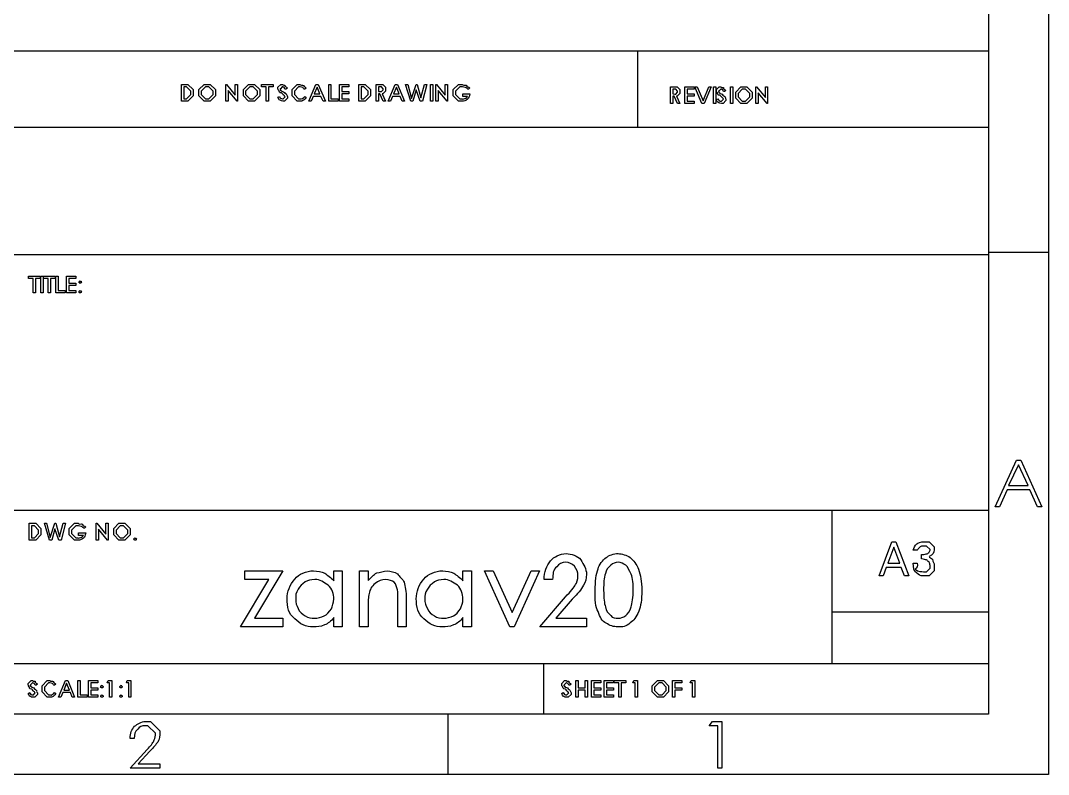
# Model space of a CAD drawing. Header units: millimetres. Extents: x 15 to 415, y 5 to 292.
# Drawn here: x 329.4 to 415, y 5 to 67.7 of the extents above; entities that cross this region are included whole.
import ezdxf

# ---------------------------------------------------------------- set-up
doc = ezdxf.new("R2010")
doc.units = ezdxf.units.MM
doc.layers.get('0').update_dxf_attribs({"linetype": 'CONTINUOUS'})

msp = doc.modelspace()

# ---------------------------------------------------------------- linework, layer by layer
at = {"color": 254}
for p, q in [((414.973, 291.994), (414.973, 4.9747)), ((409.998, 286.985), (409.998, 9.9839)), ((229.975, 65.2279), (409.998, 65.2279)), ((380.788, 58.8437), (380.788, 65.2279)), ((409.998, 58.8437), (328.789, 58.8437)), ((409.998, 48.2244), (229.975, 48.2244)), ((409.998, 48.471), (414.973, 48.471)), ((284.585, 26.9875), (409.998, 26.9875)), ((396.981, 14.2172), (396.981, 26.9875)), ((409.998, 18.485), (396.981, 18.485)), ((229.975, 14.2172), (409.998, 14.2172)), ((372.992, 9.9839), (372.992, 14.2172)), ((409.998, 9.9839), (19.9678, 9.9839)), ((364.984, 9.9839), (364.984, 4.9747)), ((414.973, 4.9747), (14.9931, 4.9747))]:
    msp.add_line(p, q, dxfattribs=at)
at = {"color": 0}
for p, q in [((342.816, 61.0306), (342.816, 62.4307)), ((342.816, 62.4307), (343.053, 62.4307)), ((343.075, 62.2268), (343.009, 62.2268)), ((343.009, 62.2268), (343.009, 61.2292)), ((343.053, 62.4307), (343.362, 62.4307)), ((343.246, 62.2268), (343.075, 62.2268)), ((343.598, 61.8684), (343.246, 62.2268)), ((343.362, 62.4307), (343.791, 61.9898)), ((343.598, 61.7142), (343.598, 61.8684)), ((343.598, 61.5872), (343.598, 61.7142)), ((343.791, 61.9898), (343.791, 61.7086)), ((343.791, 61.7086), (343.791, 61.4715)), ((344.274, 61.9898), (344.704, 62.4307)), ((344.274, 61.7252), (344.274, 61.9898)), ((344.274, 61.4715), (344.274, 61.7252)), ((344.819, 62.2268), (344.467, 61.8684)), ((344.467, 61.8684), (344.467, 61.7252)), ((344.467, 61.7252), (344.467, 61.5872)), ((344.704, 62.4307), (344.946, 62.4307)), ((344.952, 62.2268), (344.819, 62.2268)), ((344.946, 62.4307), (345.211, 62.4307)), ((345.095, 62.2268), (344.952, 62.2268)), ((345.448, 61.8684), (345.095, 62.2268)), ((345.211, 62.4307), (345.641, 61.9898)), ((345.448, 61.7305), (345.448, 61.8684)), ((345.448, 61.5872), (345.448, 61.7305)), ((345.641, 61.9898), (345.641, 61.7305)), ((345.641, 61.7305), (345.641, 61.4715)), ((346.52, 61.0306), (346.52, 62.4307)), ((346.52, 62.4307), (346.559, 62.4307)), ((346.559, 62.4307), (347.303, 61.5213)), ((347.452, 61.0306), (346.713, 61.9291)), ((346.713, 61.9291), (346.713, 61.0306)), ((347.303, 61.5213), (347.303, 62.4307)), ((347.303, 62.4307), (347.496, 62.4307)), ((347.496, 62.4307), (347.496, 61.0306)), ((347.971, 61.9898), (348.401, 62.4307)), ((347.971, 61.7252), (347.971, 61.9898)), ((347.971, 61.4715), (347.971, 61.7252)), ((348.517, 62.2268), (348.164, 61.8684)), ((348.164, 61.8684), (348.164, 61.7252)), ((348.164, 61.7252), (348.164, 61.5872)), ((348.401, 62.4307), (348.644, 62.4307)), ((348.649, 62.2268), (348.517, 62.2268)), ((348.644, 62.4307), (348.908, 62.4307)), ((348.792, 62.2268), (348.649, 62.2268)), ((349.145, 61.8684), (348.792, 62.2268)), ((348.908, 62.4307), (349.338, 61.9898)), ((349.145, 61.7305), (349.145, 61.8684)), ((349.145, 61.5872), (349.145, 61.7305)), ((349.338, 61.9898), (349.338, 61.7305)), ((349.338, 61.7305), (349.338, 61.4715)), ((349.476, 62.2268), (349.476, 62.4307)), ((349.476, 62.4307), (350.457, 62.4307)), ((349.867, 62.2268), (349.476, 62.2268)), ((349.867, 61.0306), (349.867, 62.2268)), ((350.457, 62.2268), (350.066, 62.2268)), ((350.066, 62.2268), (350.066, 61.0306)), ((350.457, 62.4307), (350.457, 62.2268)), ((350.854, 62.188), (351.091, 62.4307)), ((350.854, 62.1164), (350.854, 62.188)), ((351.207, 62.2268), (351.052, 62.067)), ((351.052, 62.067), (351.052, 62.078)), ((351.091, 62.4307), (351.229, 62.4307)), ((351.251, 62.2268), (351.207, 62.2268)), ((351.637, 62.1164), (351.521, 62.0282)), ((352.028, 61.9898), (352.458, 62.4307)), ((352.028, 61.7361), (352.028, 61.9898)), ((352.028, 61.4715), (352.028, 61.7361)), ((352.574, 62.2268), (352.221, 61.8684)), ((352.221, 61.8684), (352.221, 61.7305)), ((352.221, 61.7305), (352.221, 61.5872)), ((352.458, 62.4307), (352.673, 62.4307)), ((352.701, 62.2268), (352.574, 62.2268)), ((353.201, 62.1111), (353.092, 62.0282)), ((353.201, 62.1111), (353.201, 62.1111)), ((353.423, 61.0306), (354.013, 62.4307)), ((354.108, 62.1993), (353.871, 61.6313)), ((353.871, 61.6313), (354.351, 61.6313)), ((354.013, 62.4307), (354.207, 62.4307)), ((354.351, 61.6313), (354.108, 62.1993)), ((354.207, 62.4307), (354.796, 61.0306)), ((355.074, 62.4307), (355.265, 62.4307)), ((355.074, 61.0306), (355.074, 62.4307)), ((355.265, 62.4307), (355.265, 61.2292)), ((355.977, 62.4307), (356.761, 62.4307)), ((355.977, 61.0306), (355.977, 62.4307)), ((356.761, 62.2268), (356.171, 62.2268)), ((356.171, 62.2268), (356.171, 61.83)), ((356.171, 61.83), (356.761, 61.83)), ((356.761, 61.6313), (356.171, 61.6313)), ((356.171, 61.6313), (356.171, 61.2292)), ((356.761, 62.4307), (356.761, 62.2268)), ((356.761, 61.83), (356.761, 61.6313)), ((357.572, 61.0306), (357.572, 62.4307)), ((357.572, 62.4307), (357.808, 62.4307)), ((357.83, 62.2268), (357.766, 62.2268)), ((357.766, 62.2268), (357.766, 61.2292)), ((357.808, 62.4307), (358.119, 62.4307)), ((358.002, 62.2268), (357.83, 62.2268)), ((358.355, 61.8684), (358.002, 62.2268)), ((358.119, 62.4307), (358.549, 61.9898)), ((358.355, 61.7142), (358.355, 61.8684)), ((358.355, 61.5872), (358.355, 61.7142)), ((358.549, 61.9898), (358.549, 61.7086)), ((358.549, 61.7086), (358.549, 61.4715)), ((359.029, 62.4307), (359.279, 62.4307)), ((359.029, 61.0306), (359.029, 62.4307)), ((359.223, 62.2268), (359.223, 61.83)), ((359.382, 62.2268), (359.223, 62.2268)), ((359.223, 61.83), (359.382, 61.8243)), ((359.322, 61.6313), (359.223, 61.6313)), ((359.223, 61.6313), (359.223, 61.0306)), ((359.279, 62.4307), (359.576, 62.4307)), ((359.615, 61.0306), (359.322, 61.6313)), ((359.459, 62.2268), (359.382, 62.2268)), ((359.382, 61.8243), (359.459, 61.8243)), ((359.615, 62.067), (359.459, 62.2268)), ((359.459, 61.8243), (359.615, 61.9841)), ((359.576, 61.6313), (359.516, 61.6313)), ((359.516, 61.6313), (359.812, 61.0306)), ((359.576, 62.4307), (359.812, 62.188)), ((359.812, 61.8684), (359.576, 61.6313)), ((359.615, 62.0339), (359.615, 62.067)), ((359.615, 61.9841), (359.615, 62.0339)), ((359.812, 62.188), (359.812, 62.0339)), ((359.812, 62.0339), (359.812, 61.8684)), ((360.02, 61.0306), (360.609, 62.4307)), ((360.705, 62.1993), (360.468, 61.6313)), ((360.468, 61.6313), (360.948, 61.6313)), ((360.609, 62.4307), (360.803, 62.4307)), ((360.948, 61.6313), (360.705, 62.1993)), ((360.803, 62.4307), (361.393, 61.0306)), ((361.47, 62.4307), (361.671, 62.4307)), ((361.897, 61.0306), (361.47, 62.4307)), ((361.671, 62.4307), (361.964, 61.2401)), ((361.964, 61.2401), (362.342, 62.4307)), ((362.352, 61.9732), (362.088, 61.0306)), ((362.342, 62.4307), (362.437, 62.4307)), ((362.68, 61.0306), (362.352, 61.9732)), ((362.437, 62.4307), (362.744, 61.3061)), ((362.744, 61.3061), (363.037, 62.4307)), ((363.234, 62.4307), (362.871, 61.0306)), ((363.037, 62.4307), (363.234, 62.4307)), ((363.552, 62.4307), (363.746, 62.4307)), ((363.552, 61.0306), (363.552, 62.4307)), ((363.746, 62.4307), (363.746, 61.0306)), ((363.996, 61.0306), (363.996, 62.4307)), ((363.996, 62.4307), (364.035, 62.4307)), ((364.035, 62.4307), (364.779, 61.5213)), ((364.927, 61.0306), (364.187, 61.9291)), ((364.187, 61.9291), (364.187, 61.0306)), ((364.779, 61.5213), (364.779, 62.4307)), ((364.779, 62.4307), (364.97, 62.4307)), ((364.97, 62.4307), (364.97, 61.0306)), ((365.446, 61.9898), (365.876, 62.4307)), ((365.446, 61.7305), (365.446, 61.9898)), ((365.446, 61.4715), (365.446, 61.7305)), ((365.993, 62.2268), (365.64, 61.8684)), ((365.64, 61.8684), (365.64, 61.7361)), ((365.64, 61.7361), (365.64, 61.5872)), ((365.876, 62.4307), (366.19, 62.4307)), ((366.219, 62.2268), (365.993, 62.2268)), ((366.229, 61.4274), (366.229, 61.6313)), ((366.229, 61.6313), (366.815, 61.6313)), ((366.815, 62.133), (366.709, 62.0282)), ((366.815, 62.133), (366.815, 62.133)), ((383.522, 62.2321), (383.769, 62.2321)), ((383.522, 60.8323), (383.522, 62.2321)), ((383.716, 62.0282), (383.716, 61.6313)), ((383.879, 62.0282), (383.716, 62.0282)), ((383.716, 61.6313), (383.875, 61.626)), ((383.769, 62.2321), (384.069, 62.2321)), ((383.875, 61.626), (383.953, 61.626)), ((383.953, 62.0282), (383.879, 62.0282)), ((384.104, 61.8684), (383.953, 62.0282)), ((383.953, 61.626), (384.104, 61.7859)), ((384.069, 62.2321), (384.298, 61.9898)), ((384.298, 61.6701), (384.069, 61.4331)), ((384.104, 61.8352), (384.104, 61.8684)), ((384.104, 61.7859), (384.104, 61.8352)), ((384.298, 61.9898), (384.298, 61.8352)), ((384.298, 61.8352), (384.298, 61.6701)), ((384.701, 62.2321), (385.477, 62.2321)), ((384.701, 60.8323), (384.701, 62.2321)), ((385.477, 62.0282), (384.895, 62.0282)), ((384.895, 62.0282), (384.895, 61.6313)), ((384.895, 61.6313), (385.477, 61.6313)), ((385.477, 62.2321), (385.477, 62.0282)), ((385.477, 61.6313), (385.477, 61.4331)), ((385.547, 62.2321), (385.741, 62.2321)), ((386.133, 60.8323), (385.547, 62.2321)), ((385.741, 62.2321), (386.225, 61.0528)), ((386.225, 61.0528), (386.715, 62.2321)), ((386.902, 62.2321), (386.323, 60.8323)), ((386.715, 62.2321), (386.902, 62.2321)), ((387.103, 62.2321), (387.297, 62.2321)), ((387.103, 60.8323), (387.103, 62.2321)), ((387.297, 62.2321), (387.297, 60.8323)), ((387.35, 61.9898), (387.579, 62.2321)), ((387.35, 61.9181), (387.35, 61.9898)), ((387.696, 62.0282), (387.541, 61.8684)), ((387.541, 61.8684), (387.541, 61.8793)), ((387.579, 62.2321), (387.724, 62.2321)), ((387.742, 62.0282), (387.696, 62.0282)), ((388.126, 61.9181), (388.01, 61.83)), ((388.511, 62.2321), (388.701, 62.2321)), ((388.511, 60.8323), (388.511, 62.2321)), ((388.701, 62.2321), (388.701, 60.8323)), ((388.948, 61.7911), (389.378, 62.2321)), ((388.948, 61.5266), (388.948, 61.7911)), ((389.491, 62.0282), (389.139, 61.6701)), ((389.139, 61.6701), (389.139, 61.5266)), ((389.378, 62.2321), (389.618, 62.2321)), ((389.625, 62.0282), (389.491, 62.0282)), ((389.618, 62.2321), (389.879, 62.2321)), ((389.763, 62.0282), (389.625, 62.0282)), ((390.109, 61.6701), (389.763, 62.0282)), ((389.879, 62.2321), (390.303, 61.7911)), ((390.109, 61.5322), (390.109, 61.6701)), ((390.303, 61.7911), (390.303, 61.5322)), ((390.634, 60.8323), (390.634, 62.2321)), ((390.634, 62.2321), (390.673, 62.2321)), ((390.673, 62.2321), (391.414, 61.3227)), ((391.562, 60.8323), (390.828, 61.7305)), ((390.828, 61.7305), (390.828, 60.8323)), ((391.414, 61.3227), (391.414, 62.2321)), ((391.414, 62.2321), (391.605, 62.2321)), ((391.605, 62.2321), (391.605, 60.8323)), ((343.185, 61.0306), (342.816, 61.0306)), ((343.009, 61.2292), (343.113, 61.2292)), ((343.113, 61.2292), (343.246, 61.2292)), ((343.362, 61.0306), (343.185, 61.0306)), ((343.246, 61.2292), (343.598, 61.5872)), ((343.791, 61.4715), (343.362, 61.0306)), ((344.704, 61.0306), (344.274, 61.4715)), ((344.467, 61.5872), (344.819, 61.2292)), ((344.957, 61.0306), (344.704, 61.0306)), ((344.819, 61.2292), (344.952, 61.2292)), ((344.952, 61.2292), (345.095, 61.2292)), ((345.211, 61.0306), (344.957, 61.0306)), ((345.095, 61.2292), (345.448, 61.5872)), ((345.641, 61.4715), (345.211, 61.0306)), ((346.713, 61.0306), (346.52, 61.0306)), ((347.496, 61.0306), (347.452, 61.0306)), ((348.401, 61.0306), (347.971, 61.4715)), ((348.164, 61.5872), (348.517, 61.2292)), ((348.655, 61.0306), (348.401, 61.0306)), ((348.517, 61.2292), (348.649, 61.2292)), ((348.649, 61.2292), (348.792, 61.2292)), ((348.908, 61.0306), (348.655, 61.0306)), ((348.792, 61.2292), (349.145, 61.5872)), ((349.338, 61.4715), (348.908, 61.0306)), ((350.066, 61.0306), (349.867, 61.0306)), ((350.854, 61.3558), (350.975, 61.4274)), ((350.854, 61.3558), (350.854, 61.3558)), ((351.223, 61.2292), (351.284, 61.2292)), ((351.4, 61.0306), (351.257, 61.0306)), ((351.284, 61.2292), (351.444, 61.389)), ((351.637, 61.2733), (351.4, 61.0306)), ((351.444, 61.389), (351.444, 61.3943)), ((351.637, 61.389), (351.637, 61.2733)), ((352.458, 61.0306), (352.028, 61.4715)), ((352.221, 61.5872), (352.574, 61.2292)), ((352.679, 61.0306), (352.458, 61.0306)), ((352.574, 61.2292), (352.706, 61.2292)), ((353.092, 61.4274), (353.201, 61.3449)), ((353.617, 61.0306), (353.423, 61.0306)), ((353.783, 61.4274), (353.617, 61.0306)), ((354.432, 61.4274), (353.783, 61.4274)), ((354.605, 61.0306), (354.432, 61.4274)), ((354.796, 61.0306), (354.605, 61.0306)), ((355.858, 61.0306), (355.074, 61.0306)), ((355.265, 61.2292), (355.858, 61.2292)), ((355.858, 61.2292), (355.858, 61.0306)), ((356.761, 61.0306), (355.977, 61.0306)), ((356.171, 61.2292), (356.761, 61.2292)), ((356.761, 61.2292), (356.761, 61.0306)), ((357.942, 61.0306), (357.572, 61.0306)), ((357.766, 61.2292), (357.868, 61.2292)), ((357.868, 61.2292), (358.002, 61.2292)), ((358.119, 61.0306), (357.942, 61.0306)), ((358.002, 61.2292), (358.355, 61.5872)), ((358.549, 61.4715), (358.119, 61.0306)), ((359.223, 61.0306), (359.029, 61.0306)), ((359.812, 61.0306), (359.615, 61.0306)), ((360.214, 61.0306), (360.02, 61.0306)), ((360.38, 61.4274), (360.214, 61.0306)), ((361.029, 61.4274), (360.38, 61.4274)), ((361.202, 61.0306), (361.029, 61.4274)), ((361.393, 61.0306), (361.202, 61.0306)), ((362.088, 61.0306), (361.897, 61.0306)), ((362.871, 61.0306), (362.68, 61.0306)), ((363.746, 61.0306), (363.552, 61.0306)), ((364.187, 61.0306), (363.996, 61.0306)), ((364.97, 61.0306), (364.927, 61.0306)), ((365.876, 61.0306), (365.446, 61.4715)), ((365.64, 61.5872), (365.993, 61.2292)), ((366.169, 61.0306), (365.876, 61.0306)), ((365.993, 61.2292), (366.173, 61.2292)), ((366.621, 61.4274), (366.229, 61.4274)), ((383.716, 60.8323), (383.522, 60.8323)), ((383.815, 61.4331), (383.716, 61.4331)), ((383.716, 61.4331), (383.716, 60.8323)), ((384.104, 60.8323), (383.815, 61.4331)), ((384.069, 61.4331), (384.006, 61.4331)), ((384.006, 61.4331), (384.298, 60.8323)), ((384.298, 60.8323), (384.104, 60.8323)), ((385.477, 60.8323), (384.701, 60.8323)), ((385.477, 61.4331), (384.895, 61.4331)), ((384.895, 61.4331), (384.895, 61.0306)), ((384.895, 61.0306), (385.477, 61.0306)), ((385.477, 61.0306), (385.477, 60.8323)), ((386.323, 60.8323), (386.133, 60.8323)), ((387.297, 60.8323), (387.103, 60.8323)), ((387.35, 61.1572), (387.47, 61.2292)), ((387.35, 61.1572), (387.35, 61.1572)), ((387.713, 61.0306), (387.777, 61.0306)), ((387.89, 60.8323), (387.752, 60.8323)), ((387.777, 61.0306), (387.932, 61.1904)), ((388.126, 61.0747), (387.89, 60.8323)), ((387.932, 61.1904), (387.932, 61.196)), ((388.126, 61.1904), (388.126, 61.0747)), ((388.701, 60.8323), (388.511, 60.8323)), ((388.948, 61.2733), (388.948, 61.5266)), ((389.378, 60.8323), (388.948, 61.2733)), ((389.139, 61.5266), (389.139, 61.389)), ((389.139, 61.389), (389.491, 61.0306)), ((389.629, 60.8323), (389.378, 60.8323)), ((389.491, 61.0306), (389.625, 61.0306)), ((389.625, 61.0306), (389.763, 61.0306)), ((389.879, 60.8323), (389.629, 60.8323)), ((389.763, 61.0306), (390.109, 61.389)), ((390.303, 61.2733), (389.879, 60.8323)), ((390.109, 61.389), (390.109, 61.5322)), ((390.303, 61.5322), (390.303, 61.2733)), ((390.828, 60.8323), (390.634, 60.8323)), ((391.605, 60.8323), (391.562, 60.8323)), ((330.091, 46.2703), (330.091, 46.4742)), ((330.091, 46.4742), (331.056, 46.4742)), ((330.477, 46.2703), (330.091, 46.2703)), ((330.477, 45.0744), (330.477, 46.2703)), ((331.056, 46.2703), (330.67, 46.2703)), ((330.67, 46.2703), (330.67, 45.0744)), ((331.056, 46.4742), (331.056, 46.2703)), ((331.108, 46.4742), (331.301, 46.4742)), ((331.108, 45.0744), (331.108, 46.4742)), ((331.301, 46.4742), (331.301, 45.0744)), ((331.352, 46.2703), (331.352, 46.4742)), ((331.352, 46.4742), (332.317, 46.4742)), ((331.738, 46.2703), (331.352, 46.2703)), ((331.738, 45.0744), (331.738, 46.2703)), ((332.317, 46.2703), (331.931, 46.2703)), ((331.931, 46.2703), (331.931, 45.0744)), ((332.317, 46.4742), (332.317, 46.2703)), ((332.369, 46.4742), (332.562, 46.4742)), ((332.369, 45.0744), (332.369, 46.4742)), ((332.562, 46.4742), (332.562, 45.2727)), ((333.262, 46.4742), (334.034, 46.4742)), ((333.262, 45.0744), (333.262, 46.4742)), ((334.034, 46.2703), (333.455, 46.2703)), ((333.455, 46.2703), (333.455, 45.8735)), ((334.034, 46.4742), (334.034, 46.2703)), ((333.455, 45.8735), (334.034, 45.8735)), ((334.034, 45.6752), (333.455, 45.6752)), ((333.455, 45.6752), (333.455, 45.2727)), ((334.034, 45.8735), (334.034, 45.6752)), ((334.397, 46.0721), (334.397, 46.0721)), ((330.67, 45.0744), (330.477, 45.0744)), ((331.301, 45.0744), (331.108, 45.0744)), ((331.931, 45.0744), (331.738, 45.0744)), ((333.141, 45.0744), (332.369, 45.0744)), ((332.562, 45.2727), (333.141, 45.2727)), ((333.141, 45.2727), (333.141, 45.0744)), ((334.034, 45.0744), (333.262, 45.0744)), ((333.455, 45.2727), (334.034, 45.2727)), ((334.034, 45.2727), (334.034, 45.0744)), ((334.397, 45.2727), (334.397, 45.2727)), ((410.545, 27.2548), (412.309, 31.1354)), ((412.309, 31.1354), (412.662, 31.1354)), ((412.662, 31.1354), (414.426, 27.2548)), ((412.485, 30.744), (411.653, 29.0187)), ((413.272, 29.0187), (412.485, 30.744)), ((411.54, 28.6659), (410.898, 27.2548)), ((413.431, 28.6659), (411.54, 28.6659)), ((411.653, 29.0187), (413.272, 29.0187)), ((414.073, 27.2548), (413.431, 28.6659)), ((410.898, 27.2548), (410.545, 27.2548)), ((414.426, 27.2548), (414.073, 27.2548)), ((330.146, 24.485), (330.146, 25.8851)), ((330.146, 25.8851), (330.389, 25.8851)), ((330.411, 25.6811), (330.345, 25.6811)), ((330.345, 25.6811), (330.345, 24.6834)), ((330.389, 25.8851), (330.697, 25.8851)), ((330.582, 25.6811), (330.411, 25.6811)), ((330.929, 25.3228), (330.582, 25.6811)), ((330.697, 25.8851), (331.127, 25.4441)), ((331.41, 25.8851), (331.603, 25.8851)), ((331.829, 24.485), (331.41, 25.8851)), ((331.603, 25.8851), (331.9, 24.6944)), ((331.9, 24.6944), (332.275, 25.8851)), ((332.275, 25.8851), (332.375, 25.8851)), ((332.375, 25.8851), (332.683, 24.7606)), ((332.683, 24.7606), (332.975, 25.8851)), ((333.168, 25.8851), (332.81, 24.485)), ((332.975, 25.8851), (333.168, 25.8851)), ((333.483, 25.4441), (333.918, 25.8851)), ((334.034, 25.6811), (333.681, 25.3228)), ((333.918, 25.8851), (334.232, 25.8851)), ((334.26, 25.6811), (334.034, 25.6811)), ((335.732, 24.485), (335.732, 25.8851)), ((335.732, 25.8851), (335.776, 25.8851)), ((335.776, 25.8851), (336.514, 24.9756)), ((336.514, 24.9756), (336.514, 25.8851)), ((336.514, 25.8851), (336.713, 25.8851)), ((336.713, 25.8851), (336.713, 24.485)), ((337.18, 25.4441), (337.615, 25.8851)), ((337.731, 25.6811), (337.378, 25.3228)), ((337.615, 25.8851), (337.858, 25.8851)), ((337.863, 25.6811), (337.731, 25.6811)), ((337.858, 25.8851), (338.122, 25.8851)), ((338.007, 25.6811), (337.863, 25.6811)), ((338.354, 25.3228), (338.007, 25.6811)), ((338.122, 25.8851), (338.552, 25.4441)), ((330.582, 24.6834), (330.929, 25.0417)), ((331.127, 24.926), (330.697, 24.485)), ((330.929, 25.1685), (330.929, 25.3228)), ((330.929, 25.0417), (330.929, 25.1685)), ((331.127, 25.4441), (331.127, 25.163)), ((331.127, 25.163), (331.127, 24.926)), ((332.292, 25.4276), (332.027, 24.485)), ((332.612, 24.485), (332.292, 25.4276)), ((333.483, 25.185), (333.483, 25.4441)), ((333.483, 24.926), (333.483, 25.185)), ((333.918, 24.485), (333.483, 24.926)), ((333.681, 25.3228), (333.681, 25.1906)), ((333.681, 25.1906), (333.681, 25.0417)), ((333.681, 25.0417), (334.034, 24.6834)), ((334.265, 24.8819), (334.265, 25.0858)), ((334.265, 25.0858), (334.855, 25.0858)), ((334.657, 24.8819), (334.265, 24.8819)), ((334.855, 25.5874), (334.745, 25.4827)), ((334.855, 25.5874), (334.855, 25.5874)), ((336.669, 24.485), (335.93, 25.3835)), ((335.93, 25.3835), (335.93, 24.485)), ((337.18, 25.1795), (337.18, 25.4441)), ((337.18, 24.926), (337.18, 25.1795)), ((337.615, 24.485), (337.18, 24.926)), ((337.378, 25.3228), (337.378, 25.1795)), ((337.378, 25.1795), (337.378, 25.0417)), ((337.378, 25.0417), (337.731, 24.6834)), ((338.007, 24.6834), (338.354, 25.0417)), ((338.552, 24.926), (338.122, 24.485)), ((338.354, 25.185), (338.354, 25.3228)), ((338.354, 25.0417), (338.354, 25.185)), ((338.552, 25.4441), (338.552, 25.185)), ((338.552, 25.185), (338.552, 24.926)), ((330.521, 24.485), (330.146, 24.485)), ((330.345, 24.6834), (330.449, 24.6834)), ((330.449, 24.6834), (330.582, 24.6834)), ((330.697, 24.485), (330.521, 24.485)), ((332.027, 24.485), (331.829, 24.485)), ((332.81, 24.485), (332.612, 24.485)), ((334.21, 24.485), (333.918, 24.485)), ((334.034, 24.6834), (334.21, 24.6834)), ((335.93, 24.485), (335.732, 24.485)), ((336.713, 24.485), (336.669, 24.485)), ((337.869, 24.485), (337.615, 24.485)), ((337.731, 24.6834), (337.863, 24.6834)), ((337.863, 24.6834), (338.007, 24.6834)), ((338.122, 24.485), (337.869, 24.485)), ((338.98, 24.6834), (338.98, 24.6834)), ((400.872, 21.4974), (401.93, 24.3527)), ((401.93, 24.3527), (402.283, 24.3527)), ((402.283, 24.3527), (403.341, 21.4974)), ((404.601, 24.3527), (405.049, 24.3527)), ((404.837, 23.9944), (404.601, 23.9944)), ((405.119, 23.7133), (404.837, 23.9944)), ((405.049, 24.3527), (405.472, 23.9227)), ((402.107, 23.8842), (401.616, 22.5668)), ((402.597, 22.5668), (402.107, 23.8842)), ((404.061, 23.6361), (403.708, 23.6361)), ((404.061, 23.6361), (404.061, 23.6361)), ((404.414, 22.9251), (404.414, 23.2833)), ((405.119, 23.6416), (405.119, 23.7133)), ((405.472, 23.9227), (405.472, 23.6692)), ((401.616, 22.5668), (402.597, 22.5668)), ((403.708, 22.5668), (404.061, 22.5668)), ((405.119, 22.1368), (405.119, 22.3904)), ((405.472, 22.3959), (405.472, 21.9274)), ((348.088, 21.9287), (351.263, 21.9287)), ((348.088, 21.2121), (348.088, 21.9287)), ((351.263, 21.9287), (348.91, 17.9765)), ((355.501, 21.0909), (355.501, 21.9287)), ((355.501, 21.9287), (356.207, 21.9287)), ((356.207, 21.9287), (356.207, 17.2599)), ((357.65, 21.9287), (358.355, 21.9287)), ((357.65, 17.2599), (357.65, 21.9287)), ((358.355, 21.9287), (358.355, 21.1129)), ((366.247, 21.0909), (366.247, 21.9287)), ((366.247, 21.9287), (366.952, 21.9287)), ((366.952, 21.9287), (366.952, 17.2599)), ((368.042, 21.9287), (368.759, 21.9287)), ((370.159, 17.2599), (368.042, 21.9287)), ((368.759, 21.9287), (370.336, 18.4506)), ((370.336, 18.4506), (371.912, 21.9287)), ((372.629, 21.9287), (370.512, 17.2599)), ((371.912, 21.9287), (372.629, 21.9287)), ((401.218, 21.4974), (400.872, 21.4974)), ((401.482, 22.2085), (401.218, 21.4974)), ((402.728, 22.2085), (401.482, 22.2085)), ((402.992, 21.4974), (402.728, 22.2085)), ((403.341, 21.4974), (402.992, 21.4974)), ((405.049, 21.4974), (404.573, 21.4974)), ((404.58, 21.8557), (404.837, 21.8557)), ((404.837, 21.8557), (405.119, 22.1368)), ((405.472, 21.9274), (405.049, 21.4974)), ((347.736, 17.2599), (350.089, 21.2121)), ((350.089, 21.2121), (348.088, 21.2121)), ((353.914, 21.2121), (353.914, 21.2121)), ((364.659, 21.2121), (364.659, 21.2121)), ((373.705, 21.2121), (372.999, 21.2121)), ((373.705, 21.2121), (373.705, 21.2121)), ((372.646, 17.2599), (374.781, 19.7514)), ((377.25, 20.3137), (377.25, 20.3137)), ((377.956, 20.3137), (377.956, 20.3137)), ((358.355, 18.8584), (358.355, 17.2599)), ((360.825, 17.2599), (360.825, 19.338)), ((361.53, 19.6026), (361.53, 17.2599)), ((375.338, 19.5695), (373.976, 17.9765)), ((348.91, 17.9765), (351.263, 17.9765)), ((351.263, 17.9765), (351.263, 17.2599)), ((355.501, 17.2599), (355.501, 18.0482)), ((366.247, 17.2599), (366.247, 18.0482)), ((373.976, 17.9765), (376.527, 17.9765)), ((376.527, 17.9765), (376.527, 17.2599)), ((351.263, 17.2599), (347.736, 17.2599)), ((356.207, 17.2599), (355.501, 17.2599)), ((358.355, 17.2599), (357.65, 17.2599)), ((361.53, 17.2599), (360.825, 17.2599)), ((366.952, 17.2599), (366.247, 17.2599)), ((370.512, 17.2599), (370.159, 17.2599)), ((376.527, 17.2599), (372.646, 17.2599)), ((330.073, 12.5567), (330.305, 12.7992)), ((330.073, 12.485), (330.073, 12.5567)), ((330.415, 12.5953), (330.266, 12.4354)), ((330.266, 12.4354), (330.266, 12.4465)), ((330.305, 12.7992), (330.443, 12.7992)), ((330.465, 12.5953), (330.415, 12.5953)), ((330.84, 12.485), (330.724, 12.3968)), ((331.221, 12.3583), (331.64, 12.7992)), ((331.221, 12.1047), (331.221, 12.3583)), ((331.221, 11.8401), (331.221, 12.1047)), ((331.756, 12.5953), (331.414, 12.237)), ((331.414, 12.237), (331.414, 12.0992)), ((331.414, 12.0992), (331.414, 11.9558)), ((331.64, 12.7992), (331.855, 12.7992)), ((331.877, 12.5953), (331.756, 12.5953)), ((332.368, 12.4795), (332.263, 12.3968)), ((332.368, 12.4795), (332.368, 12.4795)), ((332.587, 11.3991), (333.16, 12.7992)), ((333.259, 12.5677), (333.022, 11.9999)), ((333.022, 11.9999), (333.496, 11.9999)), ((333.16, 12.7992), (333.353, 12.7992)), ((333.496, 11.9999), (333.259, 12.5677)), ((333.353, 12.7992), (333.926, 11.3991)), ((334.199, 12.7992), (334.392, 12.7992)), ((334.199, 11.3991), (334.199, 12.7992)), ((334.392, 12.7992), (334.392, 11.5976)), ((335.085, 12.7992), (335.852, 12.7992)), ((335.085, 11.3991), (335.085, 12.7992)), ((335.852, 12.5953), (335.278, 12.5953)), ((335.278, 12.5953), (335.278, 12.1984)), ((335.278, 12.1984), (335.852, 12.1984)), ((335.852, 11.9999), (335.278, 11.9999)), ((335.278, 11.9999), (335.278, 11.5976)), ((335.852, 12.7992), (335.852, 12.5953)), ((335.852, 12.1984), (335.852, 11.9999)), ((336.207, 12.3968), (336.207, 12.3968)), ((336.644, 12.5953), (336.715, 12.7992)), ((336.837, 12.5953), (336.644, 12.5953)), ((336.715, 12.7992), (337.024, 12.7992)), ((336.837, 11.3991), (336.837, 12.5953)), ((337.024, 12.7992), (337.024, 11.3991)), ((337.8, 12.3968), (337.8, 12.3968)), ((338.237, 12.5953), (338.308, 12.7992)), ((338.43, 12.5953), (338.237, 12.5953)), ((338.308, 12.7992), (338.617, 12.7992)), ((338.43, 11.3991), (338.43, 12.5953)), ((338.617, 12.7992), (338.617, 11.3991)), ((374.477, 12.5567), (374.71, 12.7992)), ((374.477, 12.485), (374.477, 12.5567)), ((374.826, 12.5953), (374.671, 12.4354)), ((374.671, 12.4354), (374.671, 12.4465)), ((374.71, 12.7992), (374.848, 12.7992)), ((374.869, 12.5953), (374.826, 12.5953)), ((375.25, 12.485), (375.14, 12.3968)), ((375.634, 12.7992), (375.828, 12.7992)), ((375.634, 11.3991), (375.634, 12.7992)), ((375.828, 12.7992), (375.828, 12.1984)), ((375.828, 12.1984), (376.407, 12.1984)), ((376.407, 11.9999), (375.828, 11.9999)), ((375.828, 11.9999), (375.828, 11.3991)), ((376.407, 12.1984), (376.407, 12.7992)), ((376.407, 12.7992), (376.604, 12.7992)), ((376.407, 11.3991), (376.407, 11.9999)), ((376.604, 12.7992), (376.604, 11.3991)), ((376.957, 12.7992), (377.73, 12.7992)), ((376.957, 11.3991), (376.957, 12.7992)), ((377.73, 12.5953), (377.151, 12.5953)), ((377.151, 12.5953), (377.151, 12.1984)), ((377.151, 12.1984), (377.73, 12.1984)), ((377.73, 11.9999), (377.151, 11.9999)), ((377.151, 11.9999), (377.151, 11.5976)), ((377.73, 12.7992), (377.73, 12.5953)), ((377.73, 12.1984), (377.73, 11.9999)), ((377.994, 12.7992), (378.767, 12.7992)), ((377.994, 11.3991), (377.994, 12.7992)), ((378.767, 12.5953), (378.188, 12.5953)), ((378.188, 12.5953), (378.188, 12.1984)), ((378.188, 12.1984), (378.767, 12.1984)), ((378.767, 11.9999), (378.188, 11.9999)), ((378.188, 11.9999), (378.188, 11.5976)), ((378.767, 12.7992), (378.767, 12.5953)), ((378.767, 12.1984), (378.767, 11.9999)), ((378.841, 12.5953), (378.841, 12.7992)), ((378.841, 12.7992), (379.804, 12.7992)), ((379.226, 12.5953), (378.841, 12.5953)), ((379.226, 11.3991), (379.226, 12.5953)), ((379.804, 12.5953), (379.42, 12.5953)), ((379.42, 12.5953), (379.42, 11.3991)), ((379.804, 12.7992), (379.804, 12.5953)), ((380.393, 12.5953), (380.464, 12.7992)), ((380.587, 12.5953), (380.393, 12.5953)), ((380.464, 12.7992), (380.781, 12.7992)), ((380.587, 11.3991), (380.587, 12.5953)), ((380.781, 12.7992), (380.781, 11.3991)), ((382.002, 12.3583), (382.425, 12.7992)), ((382.002, 12.0937), (382.002, 12.3583)), ((382.002, 11.8401), (382.002, 12.0937)), ((382.542, 12.5953), (382.196, 12.237)), ((382.196, 12.237), (382.196, 12.0937)), ((382.196, 12.0937), (382.196, 11.9558)), ((382.425, 12.7992), (382.669, 12.7992)), ((382.676, 12.5953), (382.542, 12.5953)), ((382.669, 12.7992), (382.926, 12.7992)), ((382.817, 12.5953), (382.676, 12.5953)), ((383.166, 12.237), (382.817, 12.5953)), ((382.926, 12.7992), (383.357, 12.3583)), ((383.166, 12.0992), (383.166, 12.237)), ((383.166, 11.9558), (383.166, 12.0992)), ((383.357, 12.3583), (383.357, 12.0992)), ((383.357, 12.0992), (383.357, 11.8401)), ((383.685, 12.7992), (384.457, 12.7992)), ((383.685, 11.3991), (383.685, 12.7992)), ((384.457, 12.5953), (383.879, 12.5953)), ((383.879, 12.5953), (383.879, 12.1984)), ((383.879, 12.1984), (384.457, 12.1984)), ((384.457, 11.9999), (383.879, 11.9999)), ((383.879, 11.9999), (383.879, 11.3991)), ((384.457, 12.7992), (384.457, 12.5953)), ((384.457, 12.1984), (384.457, 11.9999)), ((385.159, 12.5953), (385.23, 12.7992)), ((385.353, 12.5953), (385.159, 12.5953)), ((385.23, 12.7992), (385.544, 12.7992)), ((385.353, 11.3991), (385.353, 12.5953)), ((385.544, 12.7992), (385.544, 11.3991)), ((330.073, 11.7244), (330.194, 11.796)), ((330.073, 11.7244), (330.073, 11.7244)), ((330.431, 11.5976), (330.498, 11.5976)), ((330.608, 11.3991), (330.47, 11.3991)), ((330.498, 11.5976), (330.647, 11.7574)), ((330.84, 11.6417), (330.608, 11.3991)), ((330.647, 11.7574), (330.647, 11.763)), ((330.84, 11.7574), (330.84, 11.6417)), ((331.64, 11.3991), (331.221, 11.8401)), ((331.414, 11.9558), (331.756, 11.5976)), ((331.855, 11.3991), (331.64, 11.3991)), ((331.756, 11.5976), (331.883, 11.5976)), ((332.263, 11.796), (332.368, 11.7133)), ((332.774, 11.3991), (332.587, 11.3991)), ((332.94, 11.796), (332.774, 11.3991)), ((333.574, 11.796), (332.94, 11.796)), ((333.739, 11.3991), (333.574, 11.796)), ((333.926, 11.3991), (333.739, 11.3991)), ((334.965, 11.3991), (334.199, 11.3991)), ((334.392, 11.5976), (334.965, 11.5976)), ((334.965, 11.5976), (334.965, 11.3991)), ((335.852, 11.3991), (335.085, 11.3991)), ((335.278, 11.5976), (335.852, 11.5976)), ((335.852, 11.5976), (335.852, 11.3991)), ((336.207, 11.5976), (336.207, 11.5976)), ((337.024, 11.3991), (336.837, 11.3991)), ((337.8, 11.5976), (337.8, 11.5976)), ((338.617, 11.3991), (338.43, 11.3991)), ((374.477, 11.7244), (374.601, 11.796)), ((374.477, 11.7244), (374.477, 11.7244)), ((374.841, 11.5976), (374.9, 11.5976)), ((375.017, 11.3991), (374.876, 11.3991)), ((374.9, 11.5976), (375.056, 11.7574)), ((375.25, 11.6417), (375.017, 11.3991)), ((375.056, 11.7574), (375.056, 11.763)), ((375.25, 11.7574), (375.25, 11.6417)), ((375.828, 11.3991), (375.634, 11.3991)), ((376.604, 11.3991), (376.407, 11.3991)), ((377.73, 11.3991), (376.957, 11.3991)), ((377.151, 11.5976), (377.73, 11.5976)), ((377.73, 11.5976), (377.73, 11.3991)), ((378.767, 11.3991), (377.994, 11.3991)), ((378.188, 11.5976), (378.767, 11.5976)), ((378.767, 11.5976), (378.767, 11.3991)), ((379.42, 11.3991), (379.226, 11.3991)), ((380.781, 11.3991), (380.587, 11.3991)), ((382.425, 11.3991), (382.002, 11.8401)), ((382.196, 11.9558), (382.542, 11.5976)), ((382.679, 11.3991), (382.425, 11.3991)), ((382.542, 11.5976), (382.676, 11.5976)), ((382.676, 11.5976), (382.817, 11.5976)), ((382.926, 11.3991), (382.679, 11.3991)), ((382.817, 11.5976), (383.166, 11.9558)), ((383.357, 11.8401), (382.926, 11.3991)), ((383.879, 11.3991), (383.685, 11.3991)), ((385.544, 11.3991), (385.353, 11.3991)), ((340.028, 9.0344), (339.808, 9.0344)), ((339.83, 9.3872), (340.238, 9.3872)), ((340.662, 8.4005), (340.028, 9.0344)), ((340.238, 9.3872), (341.015, 8.61)), ((341.015, 8.61), (341.015, 8.2682)), ((386.747, 9.0344), (387.018, 9.3872)), ((387.452, 9.0344), (386.747, 9.0344)), ((387.018, 9.3872), (387.805, 9.3872)), ((387.452, 5.5066), (387.452, 9.0344)), ((387.805, 9.3872), (387.805, 5.5066)), ((338.898, 7.9761), (338.545, 7.9761)), ((338.898, 7.9761), (338.898, 7.9761)), ((340.662, 8.2462), (340.662, 8.4005)), ((338.545, 5.5066), (339.968, 7.0611)), ((340.193, 6.9178), (339.223, 5.8594)), ((341.015, 5.5066), (338.545, 5.5066)), ((339.223, 5.8594), (341.015, 5.8594)), ((341.015, 5.8594), (341.015, 5.5066)), ((387.805, 5.5066), (387.452, 5.5066))]:
    msp.add_line(p, q, dxfattribs=at)
for points in [[(350.931, 61.9125), (350.854, 61.9153), (350.854, 62.042), (350.854, 62.1164)], [(351.152, 61.7195), (350.934, 61.6948), (350.96, 61.8712), (350.931, 61.9125)], [(351.052, 62.078), (350.986, 61.9372), (351.058, 62.0254), (351.069, 62.0007)], [(351.069, 62.0007), (351.008, 61.8906), (351.104, 61.9524), (351.141, 61.9234)], [(351.141, 61.9234), (351.064, 61.8465), (351.218, 61.8712), (351.317, 61.8134)], [(351.394, 61.4881), (351.284, 61.5156), (351.265, 61.6271), (351.152, 61.7195)], [(351.229, 62.4307), (351.295, 62.3164), (351.369, 62.4057), (351.433, 62.3591)], [(351.378, 62.188), (351.284, 62.1799), (351.298, 62.2268), (351.251, 62.2268)], [(351.317, 61.8134), (351.405, 61.6991), (351.526, 61.6479), (351.571, 61.5819)], [(351.521, 62.0282), (351.361, 62.0116), (351.418, 62.1619), (351.378, 62.188)], [(351.433, 62.3591), (351.423, 62.224), (351.566, 62.2335), (351.637, 62.1164)], [(352.673, 62.4307), (352.741, 62.3164), (352.887, 62.4032), (352.975, 62.3478)], [(352.915, 62.1771), (352.841, 62.1799), (352.778, 62.2268), (352.701, 62.2268)], [(353.092, 62.0282), (352.975, 61.9965), (352.986, 62.1439), (352.915, 62.1771)], [(352.975, 62.3478), (353.039, 62.206), (353.145, 62.2131), (353.201, 62.1111)], [(366.19, 62.4307), (366.229, 62.3164), (366.416, 62.4057), (366.515, 62.3591)], [(366.466, 62.1771), (366.328, 62.1799), (366.296, 62.2268), (366.219, 62.2268)], [(366.709, 62.0282), (366.617, 61.9965), (366.554, 62.1439), (366.466, 62.1771)], [(366.515, 62.3591), (366.55, 62.2212), (366.716, 62.2349), (366.815, 62.133)], [(366.815, 61.6313), (366.762, 61.3639), (366.755, 61.3008), (366.638, 61.1904)], [(387.424, 61.7142), (387.35, 61.7167), (387.35, 61.8437), (387.35, 61.9181)], [(387.639, 61.5213), (387.424, 61.4962), (387.452, 61.6726), (387.424, 61.7142)], [(387.541, 61.8793), (387.477, 61.7389), (387.548, 61.8271), (387.558, 61.8024)], [(387.558, 61.8024), (387.502, 61.692), (387.597, 61.7541), (387.629, 61.7252)], [(387.629, 61.7252), (387.555, 61.6479), (387.71, 61.6726), (387.812, 61.6148)], [(387.724, 62.2321), (387.784, 62.1178), (387.858, 62.2074), (387.921, 62.1605)], [(387.865, 61.9898), (387.773, 61.9813), (387.787, 62.0282), (387.742, 62.0282)], [(387.812, 61.6148), (387.897, 61.5005), (388.017, 61.4497), (388.059, 61.3833)], [(388.01, 61.83), (387.851, 61.8134), (387.907, 61.9637), (387.865, 61.9898)], [(387.921, 62.1605), (387.914, 62.0254), (388.056, 62.0353), (388.126, 61.9181)], [(351.036, 61.1022), (350.909, 61.1297), (350.909, 61.2373), (350.854, 61.3558)], [(350.975, 61.4274), (351.008, 61.28), (351.131, 61.2292), (351.223, 61.2292)], [(351.257, 61.0306), (351.159, 61.0306), (351.102, 61.0538), (351.036, 61.1022)], [(351.444, 61.3943), (351.364, 61.4232), (351.427, 61.4578), (351.394, 61.4881)], [(351.571, 61.5819), (351.61, 61.4521), (351.637, 61.4549), (351.637, 61.389)], [(352.975, 61.1078), (352.859, 61.0306), (352.788, 61.0306), (352.679, 61.0306)], [(352.706, 61.2292), (352.799, 61.1628), (352.986, 61.2951), (353.092, 61.4274)], [(353.201, 61.3449), (353.039, 61.1367), (353.067, 61.1628), (352.975, 61.1078)], [(366.638, 61.1904), (366.409, 61.0306), (366.363, 61.0306), (366.169, 61.0306)], [(366.173, 61.2292), (366.219, 61.1628), (366.391, 61.2468), (366.473, 61.2842)], [(366.473, 61.2842), (366.501, 61.2401), (366.607, 61.3724), (366.621, 61.4274)], [(387.53, 60.9039), (387.403, 60.9314), (387.403, 61.0387), (387.35, 61.1572)], [(387.47, 61.2292), (387.498, 61.0817), (387.622, 61.0306), (387.713, 61.0306)], [(387.752, 60.8323), (387.653, 60.8323), (387.597, 60.8556), (387.53, 60.9039)], [(387.883, 61.2895), (387.777, 61.3174), (387.759, 61.4288), (387.639, 61.5213)], [(387.932, 61.196), (387.854, 61.2249), (387.918, 61.2592), (387.883, 61.2895)], [(388.059, 61.3833), (388.101, 61.2539), (388.126, 61.2567), (388.126, 61.1904)], [(334.298, 45.9726), (334.234, 45.9341), (334.307, 46.0195), (334.326, 46.0389)], [(334.326, 45.901), (334.234, 45.8819), (334.298, 45.9465), (334.298, 45.9726)], [(334.326, 46.0389), (334.271, 45.974), (334.367, 46.0721), (334.397, 46.0721)], [(334.397, 45.8735), (334.271, 45.8417), (334.344, 45.8819), (334.326, 45.901)], [(334.397, 46.0721), (334.326, 45.974), (334.444, 46.0608), (334.464, 46.0389)], [(334.464, 45.901), (334.443, 45.8417), (334.422, 45.8735), (334.397, 45.8735)], [(334.464, 46.0389), (334.48, 45.9341), (334.491, 45.9976), (334.491, 45.9726)], [(334.491, 45.9726), (334.48, 45.8819), (334.482, 45.9232), (334.464, 45.901)], [(334.298, 45.1735), (334.234, 45.1651), (334.307, 45.2205), (334.326, 45.2395)], [(334.326, 45.1019), (334.234, 45.1143), (334.298, 45.1474), (334.298, 45.1735)], [(334.326, 45.2395), (334.271, 45.2067), (334.367, 45.2727), (334.397, 45.2727)], [(334.397, 45.0744), (334.271, 45.0744), (334.344, 45.0825), (334.326, 45.1019)], [(334.397, 45.2727), (334.326, 45.2067), (334.444, 45.2617), (334.464, 45.2395)], [(334.464, 45.1019), (334.443, 45.0744), (334.422, 45.0744), (334.397, 45.0744)], [(334.464, 45.2395), (334.48, 45.1651), (334.491, 45.1982), (334.491, 45.1735)], [(334.491, 45.1735), (334.48, 45.1143), (334.482, 45.1238), (334.464, 45.1019)], [(334.232, 25.8851), (334.266, 25.7707), (334.454, 25.8603), (334.558, 25.8134)], [(334.508, 25.6315), (334.37, 25.6343), (334.339, 25.6811), (334.26, 25.6811)], [(334.558, 25.8134), (334.59, 25.6756), (334.759, 25.6894), (334.855, 25.5874)], [(334.745, 25.4827), (334.659, 25.451), (334.596, 25.5984), (334.508, 25.6315)], [(334.513, 24.7385), (334.538, 24.6944), (334.641, 24.8267), (334.657, 24.8819)], [(334.855, 25.0858), (334.8, 24.8185), (334.79, 24.7551), (334.673, 24.6448)], [(334.21, 24.6834), (334.26, 24.6173), (334.432, 24.7013), (334.513, 24.7385)], [(334.673, 24.6448), (334.45, 24.485), (334.404, 24.485), (334.21, 24.485)], [(338.88, 24.5842), (338.816, 24.5759), (338.889, 24.631), (338.908, 24.6503)], [(338.908, 24.5126), (338.816, 24.5249), (338.88, 24.558), (338.88, 24.5842)], [(338.908, 24.6503), (338.855, 24.6173), (338.953, 24.6834), (338.98, 24.6834)], [(338.98, 24.485), (338.855, 24.485), (338.93, 24.4933), (338.908, 24.5126)], [(338.98, 24.6834), (338.908, 24.6173), (339.027, 24.6724), (339.046, 24.6503)], [(339.046, 24.5126), (339.025, 24.485), (339.004, 24.485), (338.98, 24.485)], [(339.046, 24.6503), (339.065, 24.5759), (339.079, 24.609), (339.079, 24.5842)], [(339.079, 24.5842), (339.065, 24.5249), (339.068, 24.5346), (339.046, 24.5126)], [(403.708, 23.6361), (403.765, 23.8593), (403.871, 24.044), (404.029, 24.1653)], [(404.029, 24.1653), (404.082, 24.2232), (404.382, 24.3527), (404.601, 24.3527)], [(404.601, 23.9944), (404.417, 23.9848), (404.375, 23.9668), (404.287, 23.9117)], [(373.539, 22.761), (373.825, 23.0945), (374.318, 23.3674), (374.83, 23.3674)], [(374.83, 23.3674), (375.313, 23.3302), (375.747, 23.1965), (376.058, 22.8548)], [(378.178, 23.0422), (378.396, 23.2131), (378.795, 23.3674), (379.159, 23.3674)], [(379.159, 23.3674), (379.48, 23.3302), (379.864, 23.2585), (380.16, 23.0422)], [(404.287, 23.9117), (404.125, 23.7601), (404.125, 23.7684), (404.061, 23.6361)], [(404.414, 23.2833), (404.555, 23.2751), (404.682, 23.2999), (404.795, 23.3329)], [(404.795, 23.3329), (404.901, 23.3454), (404.989, 23.4129), (405.042, 23.4652)], [(405.042, 23.4652), (405.003, 23.4515), (405.119, 23.5782), (405.119, 23.6416)], [(405.472, 23.6692), (405.472, 23.4267), (405.331, 23.264), (405.049, 23.129)], [(405.049, 23.129), (405.063, 22.9995), (405.25, 22.994), (405.324, 22.892)], [(372.999, 21.2121), (373.013, 21.8157), (373.193, 22.3559), (373.539, 22.761)], [(374.047, 22.2705), (373.733, 21.9963), (373.733, 21.6669), (373.705, 21.2121)], [(374.795, 22.6508), (374.484, 22.6177), (374.244, 22.524), (374.047, 22.2705)], [(375.525, 22.3091), (375.306, 22.4992), (375.084, 22.6508), (374.795, 22.6508)], [(375.821, 21.4988), (375.821, 21.8088), (375.722, 22.0803), (375.525, 22.3091)], [(376.058, 22.8548), (376.29, 22.411), (376.527, 22.1079), (376.527, 21.6421)], [(377.493, 22.0941), (377.575, 22.4303), (377.881, 22.8286), (378.178, 23.0422)], [(378.552, 22.4083), (378.277, 22.1768), (378.206, 22.0086), (378.104, 21.6972)], [(379.18, 22.6508), (378.901, 22.6177), (378.746, 22.5695), (378.552, 22.4083)], [(379.797, 22.4083), (379.575, 22.4992), (379.395, 22.6508), (379.18, 22.6508)], [(380.259, 21.6476), (380.086, 21.9411), (379.995, 22.2457), (379.797, 22.4083)], [(380.16, 23.0422), (380.429, 22.779), (380.693, 22.4978), (380.866, 22.061)], [(404.005, 21.7675), (403.754, 21.8612), (403.754, 22.2167), (403.708, 22.5668)], [(404.061, 22.5668), (404.096, 22.3242), (404.036, 22.1561), (403.874, 22.0541)], [(404.827, 22.8479), (404.717, 22.79), (404.601, 22.914), (404.414, 22.9251)], [(405.038, 22.6605), (404.894, 22.7101), (404.915, 22.8065), (404.827, 22.8479)], [(405.119, 22.3904), (405.119, 22.4234), (405.091, 22.575), (405.038, 22.6605)], [(405.324, 22.892), (405.356, 22.6329), (405.472, 22.5792), (405.472, 22.3959)], [(352.26, 21.2452), (352.593, 21.6655), (353.208, 21.9287), (353.815, 21.9287)], [(353.815, 21.9287), (354.132, 21.9012), (354.471, 21.8681), (354.757, 21.7468)], [(354.757, 21.7468), (354.933, 21.5442), (355.286, 21.4106), (355.501, 21.0909)], [(358.355, 21.1129), (358.574, 21.3169), (358.817, 21.6379), (359.082, 21.7523)], [(359.082, 21.7523), (359.343, 21.7827), (359.639, 21.9287), (359.953, 21.9287)], [(359.953, 21.9287), (360.211, 21.9012), (360.557, 21.8419), (360.803, 21.6697)], [(360.803, 21.6697), (360.941, 21.4409), (361.234, 21.2687), (361.354, 20.9751)], [(363.005, 21.2452), (363.34, 21.6655), (363.954, 21.9287), (364.561, 21.9287)], [(364.561, 21.9287), (364.878, 21.9012), (365.22, 21.8681), (365.502, 21.7468)], [(365.502, 21.7468), (365.679, 21.5442), (366.032, 21.4106), (366.247, 21.0909)], [(375.624, 20.7822), (375.701, 20.8938), (375.821, 21.248), (375.821, 21.4988)], [(376.527, 21.6421), (376.527, 21.2687), (376.446, 21.0137), (376.283, 20.7271)], [(377.25, 20.3137), (377.25, 21.0041), (377.331, 21.6752), (377.493, 22.0941)], [(378.104, 21.6972), (377.956, 21.3196), (377.956, 20.9269), (377.956, 20.3137)], [(380.425, 20.3137), (380.425, 20.7794), (380.369, 21.3017), (380.259, 21.6476)], [(380.866, 22.061), (381.014, 21.5553), (381.131, 21.044), (381.131, 20.3137)], [(403.874, 22.0541), (404.146, 21.8529), (404.435, 21.8557), (404.58, 21.8557)], [(404.573, 21.4974), (404.294, 21.4974), (404.156, 21.587), (404.005, 21.7675)], [(351.62, 19.6081), (351.62, 20.1704), (351.832, 20.7932), (352.26, 21.2452)], [(353.12, 21.0027), (352.848, 20.7905), (352.684, 20.6637), (352.541, 20.4074)], [(353.914, 21.2121), (353.568, 21.1873), (353.363, 21.1419), (353.12, 21.0027)], [(355.043, 20.7436), (354.655, 20.9531), (354.362, 21.2121), (353.914, 21.2121)], [(355.501, 19.586), (355.501, 19.9788), (355.35, 20.4349), (355.043, 20.7436)], [(358.951, 20.8759), (358.609, 20.6223), (358.517, 20.3743), (358.433, 20.0436)], [(359.833, 21.2121), (359.481, 21.1873), (359.209, 21.0991), (358.951, 20.8759)], [(360.532, 20.9917), (360.334, 21.0702), (360.123, 21.2121), (359.833, 21.2121)], [(360.814, 20.3412), (360.691, 20.5452), (360.712, 20.8484), (360.532, 20.9917)], [(361.354, 20.9751), (361.41, 20.6182), (361.53, 20.2227), (361.53, 19.6026)], [(362.366, 19.6081), (362.366, 20.1704), (362.578, 20.7932), (363.005, 21.2452)], [(363.866, 21.0027), (363.594, 20.7905), (363.432, 20.6637), (363.287, 20.4074)], [(364.659, 21.2121), (364.314, 21.1873), (364.109, 21.1419), (363.866, 21.0027)], [(365.788, 20.7436), (365.4, 20.9531), (365.107, 21.2121), (364.659, 21.2121)], [(366.247, 19.586), (366.247, 19.9788), (366.095, 20.4349), (365.788, 20.7436)], [(374.781, 19.7514), (375.207, 20.2062), (375.493, 20.5576), (375.624, 20.7822)], [(376.283, 20.7271), (376.086, 20.3426), (375.807, 20.0546), (375.338, 19.5695)], [(352.541, 20.4074), (352.326, 20.0449), (352.326, 19.8851), (352.326, 19.6026)], [(358.433, 20.0436), (358.355, 19.7211), (358.355, 19.4317), (358.355, 18.8584)], [(360.825, 19.338), (360.825, 19.7321), (360.821, 20.1717), (360.814, 20.3412)], [(363.287, 20.4074), (363.072, 20.0449), (363.072, 19.8851), (363.072, 19.6026)], [(377.493, 18.5333), (377.25, 18.8832), (377.25, 19.5489), (377.25, 20.3137)], [(377.956, 20.3137), (377.956, 19.626), (378.005, 19.2416), (378.104, 18.9301)], [(380.238, 18.9246), (380.309, 19.2223), (380.425, 19.7693), (380.425, 20.3137)], [(381.131, 20.3137), (381.131, 19.5048), (381.046, 18.999), (380.873, 18.5663)], [(352.254, 17.9434), (351.737, 18.2879), (351.62, 18.9536), (351.62, 19.6081)], [(352.326, 19.6026), (352.326, 19.2443), (352.397, 19.0486), (352.541, 18.7923)], [(355.297, 18.7647), (355.381, 18.9756), (355.501, 19.2801), (355.501, 19.586)], [(363.001, 17.9434), (362.483, 18.2879), (362.366, 18.9536), (362.366, 19.6081)], [(363.072, 19.6026), (363.072, 19.2443), (363.142, 19.0486), (363.287, 18.7923)], [(366.042, 18.7647), (366.127, 18.9756), (366.247, 19.2801), (366.247, 19.586)], [(378.104, 18.9301), (378.157, 18.5305), (378.354, 18.3803), (378.552, 18.219)], [(379.797, 18.2135), (379.966, 18.2879), (380.139, 18.6077), (380.238, 18.9246)], [(352.541, 18.7923), (352.615, 18.4947), (352.884, 18.3348), (353.123, 18.1915)], [(353.123, 18.1915), (353.339, 17.9724), (353.635, 17.9765), (353.914, 17.9765)], [(353.914, 17.9765), (354.132, 17.9724), (354.461, 18.0482), (354.711, 18.1915)], [(354.711, 18.1915), (354.877, 18.259), (355.159, 18.525), (355.297, 18.7647)], [(355.501, 18.0482), (355.272, 17.7188), (355.014, 17.5383), (354.729, 17.4253)], [(363.287, 18.7923), (363.361, 18.4947), (363.629, 18.3348), (363.873, 18.1915)], [(363.873, 18.1915), (364.084, 17.9724), (364.381, 17.9765), (364.659, 17.9765)], [(364.659, 17.9765), (364.878, 17.9724), (365.206, 18.0482), (365.46, 18.1915)], [(365.46, 18.1915), (365.622, 18.259), (365.905, 18.525), (366.042, 18.7647)], [(366.247, 18.0482), (366.018, 17.7188), (365.76, 17.5383), (365.474, 17.4253)], [(378.178, 17.5796), (377.811, 17.6857), (377.659, 18.1102), (377.493, 18.5333)], [(378.552, 18.219), (378.668, 17.9724), (378.957, 17.9765), (379.18, 17.9765)], [(379.18, 17.9765), (379.345, 17.9724), (379.607, 18.0551), (379.797, 18.2135)], [(380.873, 18.5663), (380.672, 18.0537), (380.467, 17.8112), (380.167, 17.5907)], [(353.797, 17.2599), (353.176, 17.2599), (352.68, 17.4873), (352.254, 17.9434)], [(354.729, 17.4253), (354.351, 17.2599), (354.136, 17.2599), (353.797, 17.2599)], [(364.543, 17.2599), (363.922, 17.2599), (363.425, 17.4873), (363.001, 17.9434)], [(365.474, 17.4253), (365.097, 17.2599), (364.882, 17.2599), (364.543, 17.2599)], [(379.159, 17.2599), (378.749, 17.2599), (378.471, 17.3661), (378.178, 17.5796)], [(380.167, 17.5907), (379.832, 17.2599), (379.529, 17.2599), (379.159, 17.2599)], [(330.15, 12.2811), (330.073, 12.2838), (330.073, 12.4106), (330.073, 12.485)], [(330.365, 12.0881), (330.15, 12.0633), (330.175, 12.2397), (330.15, 12.2811)], [(330.266, 12.4465), (330.201, 12.3059), (330.272, 12.3941), (330.283, 12.3693)], [(330.283, 12.3693), (330.223, 12.259), (330.317, 12.321), (330.355, 12.2921)], [(330.355, 12.2921), (330.274, 12.2149), (330.428, 12.2397), (330.531, 12.1819)], [(330.603, 11.8567), (330.499, 11.8842), (330.478, 11.9958), (330.365, 12.0881)], [(330.443, 12.7992), (330.506, 12.6848), (330.577, 12.7744), (330.641, 12.7276)], [(330.586, 12.5567), (330.495, 12.5484), (330.509, 12.5953), (330.465, 12.5953)], [(330.531, 12.1819), (330.613, 12.0675), (330.729, 12.0165), (330.773, 11.9503)], [(330.724, 12.3968), (330.572, 12.3803), (330.626, 12.5305), (330.586, 12.5567)], [(330.641, 12.7276), (330.631, 12.5925), (330.769, 12.6022), (330.84, 12.485)], [(331.855, 12.7992), (331.924, 12.6848), (332.064, 12.7716), (332.153, 12.7165)], [(332.092, 12.5457), (332.023, 12.5484), (331.954, 12.5953), (331.877, 12.5953)], [(332.263, 12.3968), (332.155, 12.3651), (332.158, 12.5126), (332.092, 12.5457)], [(332.153, 12.7165), (332.219, 12.5746), (332.312, 12.5815), (332.368, 12.4795)], [(336.113, 12.2976), (336.048, 12.259), (336.121, 12.3445), (336.141, 12.3638)], [(336.141, 12.226), (336.048, 12.2067), (336.113, 12.2714), (336.113, 12.2976)], [(336.141, 12.3638), (336.086, 12.299), (336.181, 12.3968), (336.207, 12.3968)], [(336.207, 12.1984), (336.086, 12.1667), (336.159, 12.2067), (336.141, 12.226)], [(336.207, 12.3968), (336.137, 12.299), (336.254, 12.3858), (336.273, 12.3638)], [(336.273, 12.226), (336.254, 12.1667), (336.232, 12.1984), (336.207, 12.1984)], [(336.273, 12.3638), (336.295, 12.259), (336.306, 12.3224), (336.306, 12.2976)], [(336.306, 12.2976), (336.295, 12.2067), (336.295, 12.248), (336.273, 12.226)], [(337.706, 12.2976), (337.641, 12.259), (337.715, 12.3445), (337.734, 12.3638)], [(337.734, 12.226), (337.641, 12.2067), (337.706, 12.2714), (337.706, 12.2976)], [(337.734, 12.3638), (337.679, 12.299), (337.774, 12.3968), (337.8, 12.3968)], [(337.8, 12.1984), (337.679, 12.1667), (337.752, 12.2067), (337.734, 12.226)], [(337.8, 12.3968), (337.73, 12.299), (337.847, 12.3858), (337.866, 12.3638)], [(337.866, 12.226), (337.847, 12.1667), (337.825, 12.1984), (337.8, 12.1984)], [(337.866, 12.3638), (337.888, 12.259), (337.899, 12.3224), (337.899, 12.2976)], [(337.899, 12.2976), (337.888, 12.2067), (337.888, 12.248), (337.866, 12.226)], [(374.555, 12.2811), (374.477, 12.2838), (374.477, 12.4106), (374.477, 12.485)], [(374.77, 12.0881), (374.555, 12.0633), (374.579, 12.2397), (374.555, 12.2811)], [(374.671, 12.4465), (374.608, 12.3059), (374.675, 12.3941), (374.689, 12.3693)], [(374.689, 12.3693), (374.632, 12.259), (374.724, 12.321), (374.759, 12.2921)], [(374.759, 12.2921), (374.682, 12.2149), (374.837, 12.2397), (374.936, 12.1819)], [(375.006, 11.8567), (374.904, 11.8842), (374.883, 11.9958), (374.77, 12.0881)], [(374.848, 12.7992), (374.915, 12.6848), (374.989, 12.7744), (375.052, 12.7276)], [(374.996, 12.5567), (374.904, 12.5484), (374.915, 12.5953), (374.869, 12.5953)], [(374.936, 12.1819), (375.02, 12.0675), (375.14, 12.0165), (375.183, 11.9503)], [(375.14, 12.3968), (374.982, 12.3803), (375.035, 12.5305), (374.996, 12.5567)], [(375.052, 12.7276), (375.042, 12.5925), (375.179, 12.6022), (375.25, 12.485)], [(330.25, 11.4708), (330.128, 11.4984), (330.128, 11.6058), (330.073, 11.7244)], [(330.194, 11.796), (330.223, 11.6485), (330.343, 11.5976), (330.431, 11.5976)], [(330.47, 11.3991), (330.374, 11.3991), (330.316, 11.4226), (330.25, 11.4708)], [(330.647, 11.763), (330.572, 11.7919), (330.631, 11.8263), (330.603, 11.8567)], [(330.773, 11.9503), (330.702, 11.8208), (330.84, 11.8236), (330.84, 11.7574)], [(332.153, 11.4763), (332.043, 11.3991), (331.965, 11.3991), (331.855, 11.3991)], [(331.883, 11.5976), (331.983, 11.5314), (332.16, 11.6637), (332.263, 11.796)], [(332.368, 11.7133), (332.219, 11.5052), (332.241, 11.5314), (332.153, 11.4763)], [(336.113, 11.4984), (336.048, 11.4901), (336.121, 11.5452), (336.141, 11.5645)], [(336.141, 11.4267), (336.048, 11.4391), (336.113, 11.4722), (336.113, 11.4984)], [(336.141, 11.5645), (336.086, 11.5314), (336.181, 11.5976), (336.207, 11.5976)], [(336.207, 11.3991), (336.086, 11.3991), (336.159, 11.4074), (336.141, 11.4267)], [(336.207, 11.5976), (336.137, 11.5314), (336.254, 11.5866), (336.273, 11.5645)], [(336.273, 11.4267), (336.254, 11.3991), (336.232, 11.3991), (336.207, 11.3991)], [(336.273, 11.5645), (336.295, 11.4901), (336.306, 11.5232), (336.306, 11.4984)], [(336.306, 11.4984), (336.295, 11.4391), (336.295, 11.4487), (336.273, 11.4267)], [(337.706, 11.4984), (337.641, 11.4901), (337.715, 11.5452), (337.734, 11.5645)], [(337.734, 11.4267), (337.641, 11.4391), (337.706, 11.4722), (337.706, 11.4984)], [(337.734, 11.5645), (337.679, 11.5314), (337.774, 11.5976), (337.8, 11.5976)], [(337.8, 11.3991), (337.679, 11.3991), (337.752, 11.4074), (337.734, 11.4267)], [(337.8, 11.5976), (337.73, 11.5314), (337.847, 11.5866), (337.866, 11.5645)], [(337.866, 11.4267), (337.847, 11.3991), (337.825, 11.3991), (337.8, 11.3991)], [(337.866, 11.5645), (337.888, 11.4901), (337.899, 11.5232), (337.899, 11.4984)], [(337.899, 11.4984), (337.888, 11.4391), (337.888, 11.4487), (337.866, 11.4267)], [(374.654, 11.4708), (374.534, 11.4984), (374.534, 11.6058), (374.477, 11.7244)], [(374.601, 11.796), (374.629, 11.6485), (374.749, 11.5976), (374.841, 11.5976)], [(374.876, 11.3991), (374.777, 11.3991), (374.721, 11.4226), (374.654, 11.4708)], [(375.056, 11.763), (374.982, 11.7919), (375.042, 11.8263), (375.006, 11.8567)], [(375.183, 11.9503), (375.229, 11.8208), (375.25, 11.8236), (375.25, 11.7574)], [(338.545, 7.9761), (338.557, 8.3867), (338.683, 8.7257), (338.926, 8.9903)], [(339.179, 8.7533), (338.92, 8.5452), (338.92, 8.3096), (338.898, 7.9761)], [(338.926, 8.9903), (339.159, 9.1516), (339.469, 9.3872), (339.83, 9.3872)], [(339.808, 9.0344), (339.489, 9.0344), (339.348, 8.9407), (339.179, 8.7533)], [(339.968, 7.0611), (340.254, 7.3284), (340.444, 7.6095), (340.53, 7.7611)], [(340.53, 7.7611), (340.543, 7.8686), (340.662, 8.0767), (340.662, 8.2462)], [(341.015, 8.2682), (341.015, 7.9568), (340.957, 7.8548), (340.844, 7.6674)], [(340.844, 7.6674), (340.673, 7.469), (340.516, 7.2333), (340.193, 6.9178)]]:
    msp.add_open_spline(points, degree=3, dxfattribs=at)

doc.saveas('drawing.dxf')
